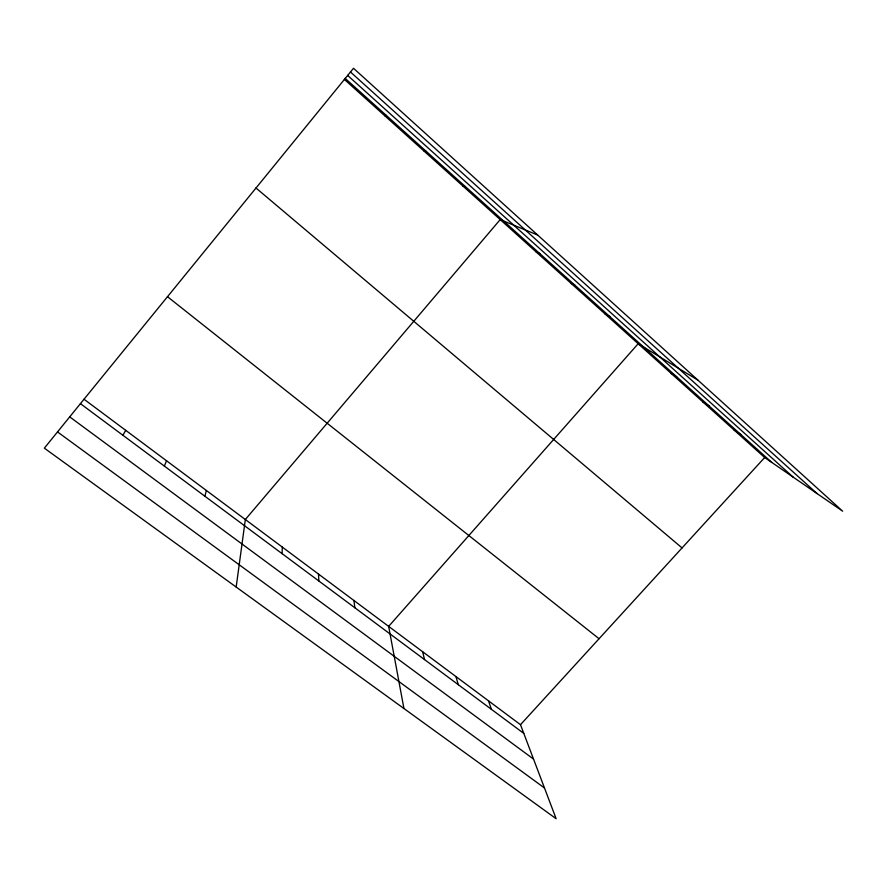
<?xml version="1.0" encoding="UTF-8"?>
<svg xmlns="http://www.w3.org/2000/svg" width="887" height="887" viewBox="0 0 887 887"><rect width="100%" height="100%" fill="white"/><g stroke="black" fill="none" stroke-linecap="round" stroke-linejoin="round"><path stroke-width="1.33" d="M282.077 553.643L282.321 547.102M236.175 587.05L245.333 519.516L500.201 219.599L537.677 235.044M204.886 496.243L206.372 490.467M164.361 466.096L166.523 460.752M122.883 435.251L125.743 430.35M84.01 399.228L44.35 448.157L556.138 818.723L520.492 724.69L84.01 399.228L353.503 68.277L842.65 511.178L764.672 457.537L344.322 79.364M520.492 724.69L764.672 457.537M384.703 115.687L386.222 115.343M424.119 151.156L426.303 151.411M462.615 185.782L465.409 186.625M535.848 251.675L539.806 253.593M570.718 283.042L575.197 285.448M604.812 313.71L609.801 316.592M697.936 380.146L638.174 343.724L388.65 626.388L403.94 708.525M670.816 373.094L676.737 376.853M702.77 401.833L709.123 406.002M734.048 429.973L740.822 434.541M57.511 431.925L544.485 787.989M69.707 416.879L533.53 759.095M80.407 403.663L523.785 733.394M167.466 296.679L599.058 638.729M255.933 187.966L682.059 547.922M347.615 75.384L793.089 477.084M345.143 78.366L771.856 462.471M350.443 71.969L817.06 493.571M488.526 700.863L491.387 709.29M455.918 676.537L458.313 684.697M422.633 651.723L424.54 659.584M353.946 600.51L354.833 607.75M318.511 574.089L318.843 580.985"/></g></svg>
